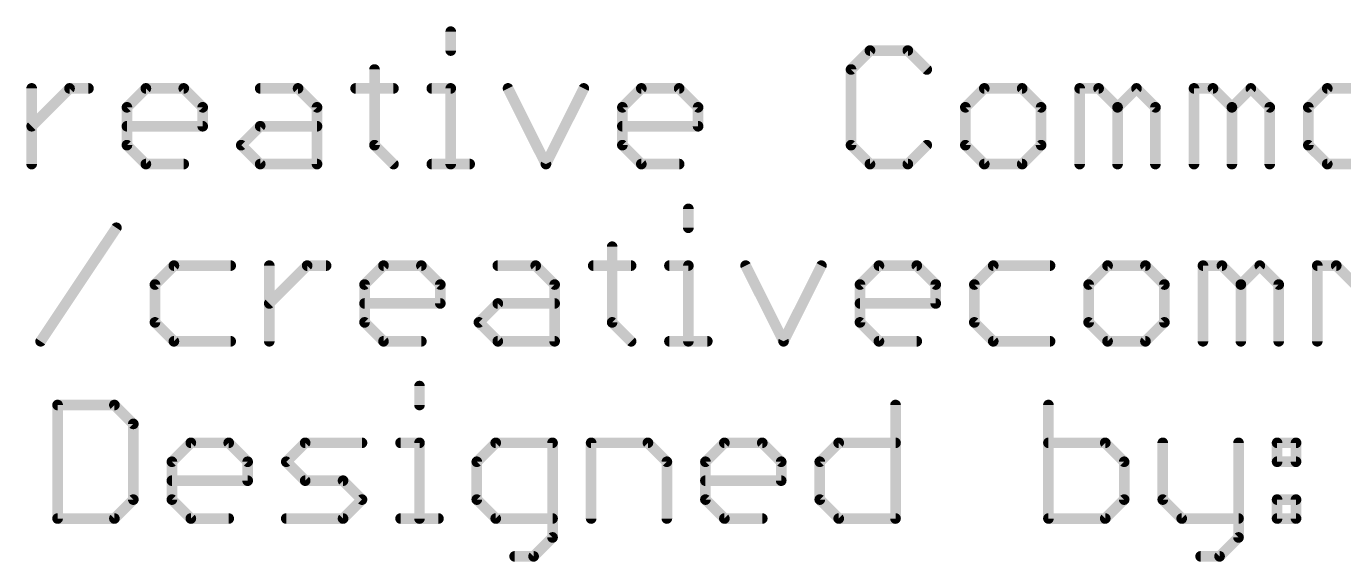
# Model space of a CAD drawing. Extents: x -41 to 92, y -75 to 33.
# Drawn here: x -10 to 8.86, y -15.78 to -8.11 of the extents above; entities that cross this region are included whole.
import ezdxf

# ---------------------------------------------------------------- set-up
doc = ezdxf.new("R2010")
doc.units = 0
doc.layers.add('51', color=53, linetype='CONTINUOUS')

msp = doc.modelspace()

# ---------------------------------------------------------------- linework, layer by layer
at = {"layer": '51', "const_width": 0.1524}
for points in [[(-3.9259, -8.1856), (-3.9259, -8.4568)], [(2.077, -8.4568), (1.8059, -8.728)], [(2.6194, -8.4568), (2.077, -8.4568)], [(2.8905, -8.728), (2.6194, -8.4568)], [(-5.0173, -8.728), (-5.0173, -9.8126)], [(1.8059, -8.728), (1.8059, -9.8126)], [(-9.9271, -10.0838), (-9.9271, -8.9991)], [(-9.9271, -9.5415), (-9.3848, -8.9991)], [(-9.3848, -8.9991), (-9.1136, -8.9991)], [(-8.5628, -9.2703), (-8.2916, -8.9991)], [(-8.2916, -8.9991), (-7.7493, -8.9991)], [(-7.7493, -8.9991), (-7.4781, -9.2703)], [(-6.6545, -8.9991), (-6.1121, -8.9991)], [(-6.1121, -8.9991), (-5.841, -9.2703)], [(-5.2885, -8.9991), (-4.7462, -8.9991)], [(-4.197, -8.9991), (-3.9259, -8.9991)], [(-3.9259, -8.9991), (-3.9259, -10.0838)], [(-3.1056, -8.9991), (-2.5633, -10.0838)], [(-2.5633, -10.0838), (-2.021, -8.9991)], [(-1.4685, -9.2703), (-1.1973, -8.9991)], [(-1.1973, -8.9991), (-0.655, -8.9991)], [(-0.655, -8.9991), (-0.3838, -9.2703)], [(3.7142, -8.9991), (3.443, -9.2703)], [(4.2565, -8.9991), (3.7142, -8.9991)], [(4.5277, -9.2703), (4.2565, -8.9991)], [(5.0802, -10.0838), (5.0802, -8.9991)], [(5.0802, -8.9991), (5.3513, -8.9991)], [(5.3513, -8.9991), (5.6225, -9.2703)], [(5.6225, -9.2703), (5.8937, -8.9991)], [(5.8937, -8.9991), (6.1648, -9.2703)], [(6.7173, -10.0838), (6.7173, -8.9991)], [(6.7173, -8.9991), (6.9885, -8.9991)], [(6.9885, -8.9991), (7.2597, -9.2703)], [(7.2597, -9.2703), (7.5308, -8.9991)], [(7.5308, -8.9991), (7.802, -9.2703)], [(8.6256, -8.9991), (8.3545, -9.2703)], [(9.168, -8.9991), (8.6256, -8.9991)], [(-8.5628, -9.8126), (-8.5628, -9.2703)], [(-7.4781, -9.2703), (-7.4781, -9.5415)], [(-5.841, -9.2703), (-5.841, -10.0838)], [(-1.4685, -9.8126), (-1.4685, -9.2703)], [(-0.3838, -9.2703), (-0.3838, -9.5415)], [(3.443, -9.2703), (3.443, -9.8126)], [(4.5277, -9.8126), (4.5277, -9.2703)], [(5.6225, -9.2703), (5.6225, -10.0838)], [(6.1648, -9.2703), (6.1648, -10.0838)], [(7.2597, -9.2703), (7.2597, -10.0838)], [(7.802, -9.2703), (7.802, -10.0838)], [(8.3545, -9.2703), (8.3545, -9.8126)], [(-7.4781, -9.5415), (-8.5628, -9.5415)], [(-6.9256, -9.8126), (-6.6545, -9.5415)], [(-6.6545, -9.5415), (-5.841, -9.5415)], [(-0.3838, -9.5415), (-1.4685, -9.5415)], [(-8.2916, -10.0838), (-8.5628, -9.8126)], [(-6.6545, -10.0838), (-6.9256, -9.8126)], [(-5.0173, -9.8126), (-4.7462, -10.0838)], [(-1.1973, -10.0838), (-1.4685, -9.8126)], [(1.8059, -9.8126), (2.077, -10.0838)], [(2.6194, -10.0838), (2.8905, -9.8126)], [(3.443, -9.8126), (3.7142, -10.0838)], [(4.2565, -10.0838), (4.5277, -9.8126)], [(8.3545, -9.8126), (8.6256, -10.0838)], [(-7.7493, -10.0838), (-8.2916, -10.0838)], [(-5.841, -10.0838), (-6.6545, -10.0838)], [(-4.197, -10.0838), (-3.6547, -10.0838)], [(-0.655, -10.0838), (-1.1973, -10.0838)], [(2.077, -10.0838), (2.6194, -10.0838)], [(3.7142, -10.0838), (4.2565, -10.0838)], [(8.6256, -10.0838), (9.168, -10.0838)], [(-0.5232, -10.7256), (-0.5232, -10.9968)], [(-9.7987, -12.6238), (-8.714, -10.9968)], [(-1.6146, -11.268), (-1.6146, -12.3526)], [(-7.8904, -11.5391), (-8.1615, -11.8103)], [(-7.0769, -11.5391), (-7.8904, -11.5391)], [(-6.5244, -12.6238), (-6.5244, -11.5391)], [(-6.5244, -12.0815), (-5.982, -11.5391)], [(-5.982, -11.5391), (-5.7109, -11.5391)], [(-5.1601, -11.8103), (-4.8889, -11.5391)], [(-4.8889, -11.5391), (-4.3466, -11.5391)], [(-4.3466, -11.5391), (-4.0754, -11.8103)], [(-3.2518, -11.5391), (-2.7094, -11.5391)], [(-2.7094, -11.5391), (-2.4383, -11.8103)], [(-1.8858, -11.5391), (-1.3434, -11.5391)], [(-0.7943, -11.5391), (-0.5232, -11.5391)], [(-0.5232, -11.5391), (-0.5232, -12.6238)], [(0.2971, -11.5391), (0.8394, -12.6238)], [(0.8394, -12.6238), (1.3818, -11.5391)], [(1.9343, -11.8103), (2.2054, -11.5391)], [(2.2054, -11.5391), (2.7478, -11.5391)], [(2.7478, -11.5391), (3.0189, -11.8103)], [(3.8426, -11.5391), (3.5714, -11.8103)], [(4.6561, -11.5391), (3.8426, -11.5391)], [(5.4797, -11.5391), (5.2086, -11.8103)], [(6.0221, -11.5391), (5.4797, -11.5391)], [(6.2932, -11.8103), (6.0221, -11.5391)], [(6.8457, -12.6238), (6.8457, -11.5391)], [(6.8457, -11.5391), (7.1169, -11.5391)], [(7.1169, -11.5391), (7.3881, -11.8103)], [(7.3881, -11.8103), (7.6592, -11.5391)], [(7.6592, -11.5391), (7.9304, -11.8103)], [(8.4829, -12.6238), (8.4829, -11.5391)], [(8.4829, -11.5391), (8.7541, -11.5391)], [(8.7541, -11.5391), (9.0252, -11.8103)], [(-8.1615, -11.8103), (-8.1615, -12.3526)], [(-5.1601, -12.3526), (-5.1601, -11.8103)], [(-4.0754, -11.8103), (-4.0754, -12.0815)], [(-2.4383, -11.8103), (-2.4383, -12.6238)], [(1.9343, -12.3526), (1.9343, -11.8103)], [(3.0189, -11.8103), (3.0189, -12.0815)], [(3.5714, -11.8103), (3.5714, -12.3526)], [(5.2086, -11.8103), (5.2086, -12.3526)], [(6.2932, -12.3526), (6.2932, -11.8103)], [(7.3881, -11.8103), (7.3881, -12.6238)], [(7.9304, -11.8103), (7.9304, -12.6238)], [(-4.0754, -12.0815), (-5.1601, -12.0815)], [(-3.5229, -12.3526), (-3.2518, -12.0815)], [(-3.2518, -12.0815), (-2.4383, -12.0815)], [(3.0189, -12.0815), (1.9343, -12.0815)], [(-8.1615, -12.3526), (-7.8904, -12.6238)], [(-4.8889, -12.6238), (-5.1601, -12.3526)], [(-3.2518, -12.6238), (-3.5229, -12.3526)], [(-1.6146, -12.3526), (-1.3434, -12.6238)], [(2.2054, -12.6238), (1.9343, -12.3526)], [(3.5714, -12.3526), (3.8426, -12.6238)], [(5.2086, -12.3526), (5.4797, -12.6238)], [(6.0221, -12.6238), (6.2932, -12.3526)], [(-7.8904, -12.6238), (-7.0769, -12.6238)], [(-4.3466, -12.6238), (-4.8889, -12.6238)], [(-2.4383, -12.6238), (-3.2518, -12.6238)], [(-0.7943, -12.6238), (-0.252, -12.6238)], [(2.7478, -12.6238), (2.2054, -12.6238)], [(3.8426, -12.6238), (4.6561, -12.6238)], [(5.4797, -12.6238), (6.0221, -12.6238)], [(-4.3733, -13.2656), (-4.3733, -13.5368)], [(-9.5559, -13.5368), (-9.5559, -15.1638)], [(-8.7424, -13.5368), (-9.5559, -13.5368)], [(-8.4713, -13.808), (-8.7424, -13.5368)], [(2.4431, -13.5368), (2.4431, -15.1638)], [(4.6328, -13.5368), (4.6328, -15.1638)], [(-8.4713, -14.8926), (-8.4713, -13.808)], [(-7.9188, -14.3503), (-7.6476, -14.0791)], [(-7.6476, -14.0791), (-7.1053, -14.0791)], [(-7.1053, -14.0791), (-6.8341, -14.3503)], [(-6.2816, -14.3503), (-6.0104, -14.0791)], [(-6.0104, -14.0791), (-5.197, -14.0791)], [(-4.6445, -14.0791), (-4.3733, -14.0791)], [(-4.3733, -14.0791), (-4.3733, -15.1638)], [(-3.2819, -14.0791), (-3.553, -14.3503)], [(-2.4684, -14.0791), (-3.2819, -14.0791)], [(-2.4684, -15.435), (-2.4684, -14.0791)], [(-1.9159, -15.1638), (-1.9159, -14.0791)], [(-1.9159, -14.0791), (-1.1024, -14.0791)], [(-1.1024, -14.0791), (-0.8312, -14.3503)], [(-0.2787, -14.3503), (-0.0075, -14.0791)], [(-0.0075, -14.0791), (0.5348, -14.0791)], [(0.5348, -14.0791), (0.806, -14.3503)], [(1.3585, -14.3503), (1.6296, -14.0791)], [(1.6296, -14.0791), (2.4431, -14.0791)], [(5.4463, -14.0791), (4.6328, -14.0791)], [(5.7174, -14.3503), (5.4463, -14.0791)], [(6.2699, -14.0791), (6.2699, -14.8926)], [(7.3546, -14.0791), (7.3546, -15.435)], [(7.9071, -14.0791), (8.1782, -14.0791)], [(7.9071, -14.3503), (7.9071, -14.0791)], [(8.1782, -14.0791), (8.1782, -14.3503)], [(-7.9188, -14.8926), (-7.9188, -14.3503)], [(-6.8341, -14.3503), (-6.8341, -14.6215)], [(-6.0104, -14.6215), (-6.2816, -14.3503)], [(-3.553, -14.3503), (-3.553, -14.8926)], [(-0.8312, -14.3503), (-0.8312, -15.1638)], [(-0.2787, -14.8926), (-0.2787, -14.3503)], [(0.806, -14.3503), (0.806, -14.6215)], [(1.3585, -14.8926), (1.3585, -14.3503)], [(5.7174, -14.8926), (5.7174, -14.3503)], [(8.1782, -14.3503), (7.9071, -14.3503)], [(-6.8341, -14.6215), (-7.9188, -14.6215)], [(-5.4681, -14.6215), (-6.0104, -14.6215)], [(-5.197, -14.8926), (-5.4681, -14.6215)], [(0.806, -14.6215), (-0.2787, -14.6215)], [(-8.7424, -15.1638), (-8.4713, -14.8926)], [(-7.6476, -15.1638), (-7.9188, -14.8926)], [(-5.4681, -15.1638), (-5.197, -14.8926)], [(-3.553, -14.8926), (-3.2819, -15.1638)], [(-0.0075, -15.1638), (-0.2787, -14.8926)], [(1.6296, -15.1638), (1.3585, -14.8926)], [(5.4463, -15.1638), (5.7174, -14.8926)], [(6.2699, -14.8926), (6.5411, -15.1638)], [(7.9071, -14.8926), (8.1782, -14.8926)], [(7.9071, -15.1638), (7.9071, -14.8926)], [(8.1782, -14.8926), (8.1782, -15.1638)], [(-9.5559, -15.1638), (-8.7424, -15.1638)], [(-7.1053, -15.1638), (-7.6476, -15.1638)], [(-6.2816, -15.1638), (-5.4681, -15.1638)], [(-4.6445, -15.1638), (-4.1021, -15.1638)], [(-3.2819, -15.1638), (-2.4684, -15.1638)], [(0.5348, -15.1638), (-0.0075, -15.1638)], [(2.4431, -15.1638), (1.6296, -15.1638)], [(4.6328, -15.1638), (5.4463, -15.1638)], [(6.5411, -15.1638), (7.3546, -15.1638)], [(8.1782, -15.1638), (7.9071, -15.1638)], [(-2.7395, -15.7061), (-2.4684, -15.435)], [(7.3546, -15.435), (7.0834, -15.7061)], [(-3.0107, -15.7061), (-2.7395, -15.7061)], [(7.0834, -15.7061), (6.8123, -15.7061)]]:
    msp.add_lwpolyline(points, dxfattribs=at)
at = {"layer": '51', "const_width": 0.0762}
for points in [[(-3.8878, -8.1856, 1), (-3.964, -8.1856)], [(-3.964, -8.4568, 1), (-3.8878, -8.4568)], [(2.077, -8.4187, 1), (2.077, -8.4949)], [(2.104, -8.4838, 1), (2.0501, -8.4299)], [(2.6463, -8.4299, 1), (2.5924, -8.4838)], [(2.6194, -8.4949, 1), (2.6194, -8.4187)], [(-4.9792, -8.728, 1), (-5.0554, -8.728)], [(1.7789, -8.701, 1), (1.8328, -8.7549)], [(1.844, -8.728, 1), (1.7678, -8.728)], [(2.8636, -8.7549, 1), (2.9175, -8.701)], [(-9.889, -8.9991, 1), (-9.9652, -8.9991)], [(-9.3848, -8.961, 1), (-9.3848, -9.0372)], [(-9.3578, -9.0261, 1), (-9.4117, -8.9722)], [(-9.1136, -9.0372, 1), (-9.1136, -8.961)], [(-8.2916, -8.961, 1), (-8.2916, -9.0372)], [(-8.2647, -9.0261, 1), (-8.3186, -8.9722)], [(-7.7224, -8.9722, 1), (-7.7762, -9.0261)], [(-7.7493, -9.0372, 1), (-7.7493, -8.961)], [(-6.6545, -8.961, 1), (-6.6545, -9.0372)], [(-6.0852, -8.9722, 1), (-6.1391, -9.0261)], [(-6.1121, -9.0372, 1), (-6.1121, -8.961)], [(-5.2885, -8.961, 1), (-5.2885, -9.0372)], [(-4.7462, -9.0372, 1), (-4.7462, -8.961)], [(-4.197, -8.961, 1), (-4.197, -9.0372)], [(-3.8878, -8.9991, 1), (-3.964, -8.9991)], [(-3.9259, -9.0372, 1), (-3.9259, -8.961)], [(-3.0715, -8.9821, 1), (-3.1397, -9.0162)], [(-1.9869, -9.0162, 1), (-2.055, -8.9821)], [(-1.1973, -8.961, 1), (-1.1973, -9.0372)], [(-1.1703, -9.0261, 1), (-1.2242, -8.9722)], [(-0.628, -8.9722, 1), (-0.6819, -9.0261)], [(-0.655, -9.0372, 1), (-0.655, -8.961)], [(3.7142, -8.961, 1), (3.7142, -9.0372)], [(3.7411, -9.0261, 1), (3.6872, -8.9722)], [(4.2835, -8.9722, 1), (4.2296, -9.0261)], [(4.2565, -9.0372, 1), (4.2565, -8.961)], [(5.1183, -8.9991, 1), (5.0421, -8.9991)], [(5.0802, -8.961, 1), (5.0802, -9.0372)], [(5.3783, -8.9722, 1), (5.3244, -9.0261)], [(5.3513, -9.0372, 1), (5.3513, -8.961)], [(5.9206, -8.9722, 1), (5.8667, -9.0261)], [(5.9206, -9.0261, 1), (5.8667, -8.9722)], [(6.7554, -8.9991, 1), (6.6792, -8.9991)], [(6.7173, -8.961, 1), (6.7173, -9.0372)], [(7.0154, -8.9722, 1), (6.9615, -9.0261)], [(6.9885, -9.0372, 1), (6.9885, -8.961)], [(7.5578, -8.9722, 1), (7.5039, -9.0261)], [(7.5578, -9.0261, 1), (7.5039, -8.9722)], [(8.6256, -8.961, 1), (8.6256, -9.0372)], [(8.6526, -9.0261, 1), (8.5987, -8.9722)], [(-8.5247, -9.2703, 1), (-8.6009, -9.2703)], [(-8.5897, -9.2434, 1), (-8.5359, -9.2972)], [(-7.44, -9.2703, 1), (-7.5162, -9.2703)], [(-7.5051, -9.2972, 1), (-7.4512, -9.2434)], [(-5.8029, -9.2703, 1), (-5.8791, -9.2703)], [(-5.8679, -9.2972, 1), (-5.814, -9.2434)], [(-1.4304, -9.2703, 1), (-1.5066, -9.2703)], [(-1.4954, -9.2434, 1), (-1.4415, -9.2972)], [(-0.3457, -9.2703, 1), (-0.4219, -9.2703)], [(-0.4107, -9.2972, 1), (-0.3569, -9.2434)], [(3.4811, -9.2703, 1), (3.4049, -9.2703)], [(3.4161, -9.2434, 1), (3.47, -9.2972)], [(4.5658, -9.2703, 1), (4.4896, -9.2703)], [(4.5007, -9.2972, 1), (4.5546, -9.2434)], [(5.6606, -9.2703, 1), (5.5844, -9.2703)], [(5.5956, -9.2434, 1), (5.6494, -9.2972)], [(5.5956, -9.2972, 1), (5.6494, -9.2434)], [(6.2029, -9.2703, 1), (6.1267, -9.2703)], [(6.1379, -9.2972, 1), (6.1918, -9.2434)], [(7.2978, -9.2703, 1), (7.2216, -9.2703)], [(7.2327, -9.2434, 1), (7.2866, -9.2972)], [(7.2327, -9.2972, 1), (7.2866, -9.2434)], [(7.8401, -9.2703, 1), (7.7639, -9.2703)], [(7.775, -9.2972, 1), (7.8289, -9.2434)], [(8.3926, -9.2703, 1), (8.3164, -9.2703)], [(8.3275, -9.2434, 1), (8.3814, -9.2972)], [(-9.954, -9.5145, 1), (-9.9002, -9.5684)], [(-8.5628, -9.5034, 1), (-8.5628, -9.5796)], [(-7.5162, -9.5415, 1), (-7.44, -9.5415)], [(-7.4781, -9.5796, 1), (-7.4781, -9.5034)], [(-6.6545, -9.5034, 1), (-6.6545, -9.5796)], [(-6.6275, -9.5684, 1), (-6.6814, -9.5145)], [(-5.841, -9.5796, 1), (-5.841, -9.5034)], [(-1.4685, -9.5034, 1), (-1.4685, -9.5796)], [(-0.4219, -9.5415, 1), (-0.3457, -9.5415)], [(-0.3838, -9.5796, 1), (-0.3838, -9.5034)], [(-8.5359, -9.7857, 1), (-8.5897, -9.8396)], [(-8.6009, -9.8126, 1), (-8.5247, -9.8126)], [(-6.8987, -9.7857, 1), (-6.9526, -9.8396)], [(-6.9526, -9.7857, 1), (-6.8987, -9.8396)], [(-4.9904, -9.7857, 1), (-5.0443, -9.8396)], [(-5.0554, -9.8126, 1), (-4.9792, -9.8126)], [(-1.4415, -9.7857, 1), (-1.4954, -9.8396)], [(-1.5066, -9.8126, 1), (-1.4304, -9.8126)], [(1.8328, -9.7857, 1), (1.7789, -9.8396)], [(1.7678, -9.8126, 1), (1.844, -9.8126)], [(2.9175, -9.8396, 1), (2.8636, -9.7857)], [(3.47, -9.7857, 1), (3.4161, -9.8396)], [(3.4049, -9.8126, 1), (3.4811, -9.8126)], [(4.4896, -9.8126, 1), (4.5658, -9.8126)], [(4.5546, -9.8396, 1), (4.5007, -9.7857)], [(8.3814, -9.7857, 1), (8.3275, -9.8396)], [(8.3164, -9.8126, 1), (8.3926, -9.8126)], [(-9.9652, -10.0838, 1), (-9.889, -10.0838)], [(-8.2916, -10.0457, 1), (-8.2916, -10.1219)], [(-8.3186, -10.1107, 1), (-8.2647, -10.0569)], [(-7.7493, -10.1219, 1), (-7.7493, -10.0457)], [(-6.6545, -10.0457, 1), (-6.6545, -10.1219)], [(-6.6814, -10.1107, 1), (-6.6275, -10.0569)], [(-5.8791, -10.0838, 1), (-5.8029, -10.0838)], [(-5.841, -10.1219, 1), (-5.841, -10.0457)], [(-4.7731, -10.1107, 1), (-4.7192, -10.0569)], [(-4.197, -10.0457, 1), (-4.197, -10.1219)], [(-3.964, -10.0838, 1), (-3.8878, -10.0838)], [(-3.6547, -10.1219, 1), (-3.6547, -10.0457)], [(-2.5974, -10.0668, 1), (-2.5292, -10.1008)], [(-2.5974, -10.1008, 1), (-2.5292, -10.0668)], [(-1.1973, -10.0457, 1), (-1.1973, -10.1219)], [(-1.2242, -10.1107, 1), (-1.1703, -10.0569)], [(-0.655, -10.1219, 1), (-0.655, -10.0457)], [(2.077, -10.0457, 1), (2.077, -10.1219)], [(2.0501, -10.1107, 1), (2.104, -10.0569)], [(2.5924, -10.0569, 1), (2.6463, -10.1107)], [(2.6194, -10.1219, 1), (2.6194, -10.0457)], [(3.7142, -10.0457, 1), (3.7142, -10.1219)], [(3.6872, -10.1107, 1), (3.7411, -10.0569)], [(4.2296, -10.0569, 1), (4.2834, -10.1107)], [(4.2565, -10.1219, 1), (4.2565, -10.0457)], [(5.0421, -10.0838, 1), (5.1183, -10.0838)], [(5.5844, -10.0838, 1), (5.6606, -10.0838)], [(6.1267, -10.0838, 1), (6.2029, -10.0838)], [(6.6792, -10.0838, 1), (6.7554, -10.0838)], [(7.2216, -10.0838, 1), (7.2978, -10.0838)], [(7.7639, -10.0838, 1), (7.8401, -10.0838)], [(8.6256, -10.0457, 1), (8.6256, -10.1219)], [(8.5987, -10.1107, 1), (8.6526, -10.0569)], [(-0.4851, -10.7256, 1), (-0.5613, -10.7256)], [(-8.6823, -11.0179, 1), (-8.7457, -10.9757)], [(-0.5613, -10.9968, 1), (-0.4851, -10.9968)], [(-1.5765, -11.268, 1), (-1.6527, -11.268)], [(-7.8904, -11.501, 1), (-7.8904, -11.5772)], [(-7.8634, -11.5661, 1), (-7.9173, -11.5122)], [(-7.0769, -11.5772, 1), (-7.0769, -11.501)], [(-6.4863, -11.5391, 1), (-6.5625, -11.5391)], [(-5.982, -11.501, 1), (-5.982, -11.5772)], [(-5.9551, -11.5661, 1), (-6.009, -11.5122)], [(-5.7109, -11.5772, 1), (-5.7109, -11.501)], [(-4.8889, -11.501, 1), (-4.8889, -11.5772)], [(-4.862, -11.5661, 1), (-4.9159, -11.5122)], [(-4.3196, -11.5122, 1), (-4.3735, -11.5661)], [(-4.3466, -11.5772, 1), (-4.3466, -11.501)], [(-3.2518, -11.501, 1), (-3.2518, -11.5772)], [(-2.6825, -11.5122, 1), (-2.7364, -11.5661)], [(-2.7094, -11.5772, 1), (-2.7094, -11.501)], [(-1.8858, -11.501, 1), (-1.8858, -11.5772)], [(-1.3434, -11.5772, 1), (-1.3434, -11.501)], [(-0.7943, -11.501, 1), (-0.7943, -11.5772)], [(-0.4851, -11.5391, 1), (-0.5613, -11.5391)], [(-0.5232, -11.5772, 1), (-0.5232, -11.501)], [(0.3312, -11.5221, 1), (0.263, -11.5562)], [(1.4158, -11.5562, 1), (1.3477, -11.5221)], [(2.2054, -11.501, 1), (2.2054, -11.5772)], [(2.2324, -11.5661, 1), (2.1785, -11.5122)], [(2.7747, -11.5122, 1), (2.7208, -11.5661)], [(2.7478, -11.5772, 1), (2.7478, -11.501)], [(3.8426, -11.501, 1), (3.8426, -11.5772)], [(3.8695, -11.5661, 1), (3.8156, -11.5122)], [(4.6561, -11.5772, 1), (4.6561, -11.501)], [(5.4797, -11.501, 1), (5.4797, -11.5772)], [(5.5067, -11.5661, 1), (5.4528, -11.5122)], [(6.049, -11.5122, 1), (5.9951, -11.5661)], [(6.0221, -11.5772, 1), (6.0221, -11.501)], [(6.8838, -11.5391, 1), (6.8076, -11.5391)], [(6.8457, -11.501, 1), (6.8457, -11.5772)], [(7.1438, -11.5122, 1), (7.09, -11.5661)], [(7.1169, -11.5772, 1), (7.1169, -11.501)], [(7.6862, -11.5122, 1), (7.6323, -11.5661)], [(7.6862, -11.5661, 1), (7.6323, -11.5122)], [(8.521, -11.5391, 1), (8.4448, -11.5391)], [(8.4829, -11.501, 1), (8.4829, -11.5772)], [(8.781, -11.5122, 1), (8.7271, -11.5661)], [(8.7541, -11.5772, 1), (8.7541, -11.501)], [(-8.1234, -11.8103, 1), (-8.1996, -11.8103)], [(-8.1885, -11.7834, 1), (-8.1346, -11.8372)], [(-5.122, -11.8103, 1), (-5.1982, -11.8103)], [(-5.187, -11.7834, 1), (-5.1331, -11.8372)], [(-4.0373, -11.8103, 1), (-4.1135, -11.8103)], [(-4.1024, -11.8372, 1), (-4.0485, -11.7834)], [(-2.4002, -11.8103, 1), (-2.4764, -11.8103)], [(-2.4652, -11.8372, 1), (-2.4113, -11.7834)], [(1.9724, -11.8103, 1), (1.8962, -11.8103)], [(1.9073, -11.7834, 1), (1.9612, -11.8372)], [(3.057, -11.8103, 1), (2.9808, -11.8103)], [(2.992, -11.8372, 1), (3.0459, -11.7834)], [(3.6095, -11.8103, 1), (3.5333, -11.8103)], [(3.5445, -11.7834, 1), (3.5984, -11.8372)], [(5.2467, -11.8103, 1), (5.1705, -11.8103)], [(5.1816, -11.7834, 1), (5.2355, -11.8372)], [(6.3313, -11.8103, 1), (6.2551, -11.8103)], [(6.2663, -11.8372, 1), (6.3202, -11.7834)], [(7.4262, -11.8103, 1), (7.35, -11.8103)], [(7.3611, -11.7834, 1), (7.415, -11.8372)], [(7.3611, -11.8372, 1), (7.415, -11.7834)], [(7.9685, -11.8103, 1), (7.8923, -11.8103)], [(7.9035, -11.8372, 1), (7.9573, -11.7834)], [(-6.5513, -12.0545, 1), (-6.4974, -12.1084)], [(-5.1601, -12.0434, 1), (-5.1601, -12.1196)], [(-4.1135, -12.0815, 1), (-4.0373, -12.0815)], [(-4.0754, -12.1196, 1), (-4.0754, -12.0434)], [(-3.2518, -12.0434, 1), (-3.2518, -12.1196)], [(-3.2248, -12.1084, 1), (-3.2787, -12.0545)], [(-2.4383, -12.1196, 1), (-2.4383, -12.0434)], [(1.9343, -12.0434, 1), (1.9343, -12.1196)], [(2.9808, -12.0815, 1), (3.057, -12.0815)], [(3.0189, -12.1196, 1), (3.0189, -12.0434)], [(-8.1346, -12.3257, 1), (-8.1885, -12.3796)], [(-8.1996, -12.3526, 1), (-8.1234, -12.3526)], [(-5.1331, -12.3257, 1), (-5.187, -12.3796)], [(-5.1982, -12.3526, 1), (-5.122, -12.3526)], [(-3.496, -12.3257, 1), (-3.5499, -12.3796)], [(-3.5499, -12.3257, 1), (-3.496, -12.3796)], [(-1.5877, -12.3257, 1), (-1.6415, -12.3796)], [(-1.6527, -12.3526, 1), (-1.5765, -12.3526)], [(1.9612, -12.3257, 1), (1.9073, -12.3796)], [(1.8962, -12.3526, 1), (1.9724, -12.3526)], [(3.5984, -12.3257, 1), (3.5445, -12.3796)], [(3.5333, -12.3526, 1), (3.6095, -12.3526)], [(5.2355, -12.3257, 1), (5.1816, -12.3796)], [(5.1705, -12.3526, 1), (5.2467, -12.3526)], [(6.2551, -12.3526, 1), (6.3313, -12.3526)], [(6.3202, -12.3796, 1), (6.2663, -12.3257)], [(-9.8304, -12.6027, 1), (-9.767, -12.6449)], [(-7.8904, -12.5857, 1), (-7.8904, -12.6619)], [(-7.9173, -12.6507, 1), (-7.8634, -12.5969)], [(-7.0769, -12.6619, 1), (-7.0769, -12.5857)], [(-6.5625, -12.6238, 1), (-6.4863, -12.6238)], [(-4.8889, -12.5857, 1), (-4.8889, -12.6619)], [(-4.9159, -12.6507, 1), (-4.862, -12.5969)], [(-4.3466, -12.6619, 1), (-4.3466, -12.5857)], [(-3.2518, -12.5857, 1), (-3.2518, -12.6619)], [(-3.2787, -12.6507, 1), (-3.2248, -12.5969)], [(-2.4764, -12.6238, 1), (-2.4002, -12.6238)], [(-2.4383, -12.6619, 1), (-2.4383, -12.5857)], [(-1.3704, -12.6507, 1), (-1.3165, -12.5969)], [(-0.7943, -12.5857, 1), (-0.7943, -12.6619)], [(-0.5613, -12.6238, 1), (-0.4851, -12.6238)], [(-0.252, -12.6619, 1), (-0.252, -12.5857)], [(0.8054, -12.6068, 1), (0.8735, -12.6408)], [(0.8054, -12.6408, 1), (0.8735, -12.6068)], [(2.2054, -12.5857, 1), (2.2054, -12.6619)], [(2.1785, -12.6507, 1), (2.2324, -12.5969)], [(2.7478, -12.6619, 1), (2.7478, -12.5857)], [(3.8426, -12.5857, 1), (3.8426, -12.6619)], [(3.8156, -12.6507, 1), (3.8695, -12.5969)], [(4.6561, -12.6619, 1), (4.6561, -12.5857)], [(5.4797, -12.5857, 1), (5.4797, -12.6619)], [(5.4528, -12.6507, 1), (5.5067, -12.5969)], [(5.9951, -12.5969, 1), (6.049, -12.6507)], [(6.0221, -12.6619, 1), (6.0221, -12.5857)], [(6.8076, -12.6238, 1), (6.8838, -12.6238)], [(7.35, -12.6238, 1), (7.4262, -12.6238)], [(7.8923, -12.6238, 1), (7.9685, -12.6238)], [(8.4448, -12.6238, 1), (8.521, -12.6238)], [(-4.3352, -13.2656, 1), (-4.4114, -13.2656)], [(-9.5178, -13.5368, 1), (-9.594, -13.5368)], [(-9.5559, -13.4987, 1), (-9.5559, -13.5749)], [(-8.7155, -13.5099, 1), (-8.7694, -13.5638)], [(-8.7424, -13.5749, 1), (-8.7424, -13.4987)], [(-4.4114, -13.5368, 1), (-4.3352, -13.5368)], [(2.4812, -13.5368, 1), (2.405, -13.5368)], [(4.6709, -13.5368, 1), (4.5947, -13.5368)], [(-8.4332, -13.808, 1), (-8.5094, -13.808)], [(-8.4982, -13.8349, 1), (-8.4443, -13.781)], [(-7.6476, -14.041, 1), (-7.6476, -14.1172)], [(-7.6207, -14.1061, 1), (-7.6745, -14.0522)], [(-7.0783, -14.0522, 1), (-7.1322, -14.1061)], [(-7.1053, -14.1172, 1), (-7.1053, -14.041)], [(-6.0104, -14.041, 1), (-6.0104, -14.1172)], [(-5.9835, -14.1061, 1), (-6.0374, -14.0522)], [(-5.197, -14.1172, 1), (-5.197, -14.041)], [(-4.6445, -14.041, 1), (-4.6445, -14.1172)], [(-4.3352, -14.0791, 1), (-4.4114, -14.0791)], [(-4.3733, -14.1172, 1), (-4.3733, -14.041)], [(-3.2819, -14.041, 1), (-3.2819, -14.1172)], [(-3.2549, -14.1061, 1), (-3.3088, -14.0522)], [(-2.4303, -14.0791, 1), (-2.5065, -14.0791)], [(-2.4684, -14.1172, 1), (-2.4684, -14.041)], [(-1.8778, -14.0791, 1), (-1.954, -14.0791)], [(-1.9159, -14.041, 1), (-1.9159, -14.1172)], [(-1.0754, -14.0522, 1), (-1.1293, -14.1061)], [(-1.1024, -14.1172, 1), (-1.1024, -14.041)], [(-0.0075, -14.041, 1), (-0.0075, -14.1172)], [(0.0194, -14.1061, 1), (-0.0345, -14.0522)], [(0.5617, -14.0522, 1), (0.5078, -14.1061)], [(0.5348, -14.1172, 1), (0.5348, -14.041)], [(1.6296, -14.041, 1), (1.6296, -14.1172)], [(1.6566, -14.1061, 1), (1.6027, -14.0522)], [(2.4431, -14.1172, 1), (2.4431, -14.041)], [(4.6328, -14.041, 1), (4.6328, -14.1172)], [(5.4732, -14.0522, 1), (5.4193, -14.1061)], [(5.4463, -14.1172, 1), (5.4463, -14.041)], [(6.308, -14.0791, 1), (6.2318, -14.0791)], [(7.3927, -14.0791, 1), (7.3165, -14.0791)], [(7.9071, -14.041, 1), (7.9071, -14.1172)], [(7.9452, -14.0791, 1), (7.869, -14.0791)], [(8.2163, -14.0791, 1), (8.1401, -14.0791)], [(8.1782, -14.1172, 1), (8.1782, -14.041)], [(-7.8807, -14.3503, 1), (-7.9569, -14.3503)], [(-7.9457, -14.3234, 1), (-7.8918, -14.3772)], [(-6.796, -14.3503, 1), (-6.8722, -14.3503)], [(-6.861, -14.3772, 1), (-6.8072, -14.3234)], [(-6.2547, -14.3234, 1), (-6.3086, -14.3772)], [(-6.3086, -14.3234, 1), (-6.2547, -14.3772)], [(-3.5149, -14.3503, 1), (-3.5911, -14.3503)], [(-3.58, -14.3234, 1), (-3.5261, -14.3772)], [(-0.7931, -14.3503, 1), (-0.8693, -14.3503)], [(-0.8581, -14.3772, 1), (-0.8043, -14.3234)], [(-0.2406, -14.3503, 1), (-0.3168, -14.3503)], [(-0.3056, -14.3234, 1), (-0.2518, -14.3772)], [(0.8441, -14.3503, 1), (0.7679, -14.3503)], [(0.779, -14.3772, 1), (0.8329, -14.3234)], [(1.3966, -14.3503, 1), (1.3204, -14.3503)], [(1.3315, -14.3234, 1), (1.3854, -14.3772)], [(5.7555, -14.3503, 1), (5.6793, -14.3503)], [(5.6905, -14.3772, 1), (5.7444, -14.3234)], [(7.9071, -14.3122, 1), (7.9071, -14.3884)], [(7.869, -14.3503, 1), (7.9452, -14.3503)], [(8.1401, -14.3503, 1), (8.2163, -14.3503)], [(8.1782, -14.3884, 1), (8.1782, -14.3122)], [(-7.9188, -14.5834, 1), (-7.9188, -14.6596)], [(-6.8722, -14.6215, 1), (-6.796, -14.6215)], [(-6.8341, -14.6596, 1), (-6.8341, -14.5834)], [(-6.0104, -14.5834, 1), (-6.0104, -14.6596)], [(-6.0374, -14.6484, 1), (-5.9835, -14.5945)], [(-5.4412, -14.5945, 1), (-5.4951, -14.6484)], [(-5.4681, -14.6596, 1), (-5.4681, -14.5834)], [(-0.2787, -14.5834, 1), (-0.2787, -14.6596)], [(0.7679, -14.6215, 1), (0.8441, -14.6215)], [(0.806, -14.6596, 1), (0.806, -14.5834)], [(-8.5094, -14.8926, 1), (-8.4332, -14.8926)], [(-8.4443, -14.9196, 1), (-8.4982, -14.8657)], [(-7.8918, -14.8657, 1), (-7.9457, -14.9196)], [(-7.9569, -14.8926, 1), (-7.8807, -14.8926)], [(-5.17, -14.9196, 1), (-5.2239, -14.8657)], [(-5.2239, -14.9196, 1), (-5.17, -14.8657)], [(-3.5261, -14.8657, 1), (-3.58, -14.9196)], [(-3.5911, -14.8926, 1), (-3.5149, -14.8926)], [(-0.2518, -14.8657, 1), (-0.3056, -14.9196)], [(-0.3168, -14.8926, 1), (-0.2406, -14.8926)], [(1.3854, -14.8657, 1), (1.3315, -14.9196)], [(1.3204, -14.8926, 1), (1.3966, -14.8926)], [(5.6793, -14.8926, 1), (5.7555, -14.8926)], [(5.7444, -14.9196, 1), (5.6905, -14.8657)], [(6.2969, -14.8657, 1), (6.243, -14.9196)], [(6.2318, -14.8926, 1), (6.308, -14.8926)], [(7.9071, -14.8545, 1), (7.9071, -14.9307)], [(7.9452, -14.8926, 1), (7.869, -14.8926)], [(8.2163, -14.8926, 1), (8.1401, -14.8926)], [(8.1782, -14.9307, 1), (8.1782, -14.8545)], [(-9.5559, -15.1257, 1), (-9.5559, -15.2019)], [(-8.7424, -15.2019, 1), (-8.7424, -15.1257)], [(-7.6476, -15.1257, 1), (-7.6476, -15.2019)], [(-7.1053, -15.2019, 1), (-7.1053, -15.1257)], [(-6.2816, -15.1257, 1), (-6.2816, -15.2019)], [(-5.4681, -15.2019, 1), (-5.4681, -15.1257)], [(-4.6445, -15.1257, 1), (-4.6445, -15.2019)], [(-4.1021, -15.2019, 1), (-4.1021, -15.1257)], [(-3.2819, -15.1257, 1), (-3.2819, -15.2019)], [(-2.4684, -15.2019, 1), (-2.4684, -15.1257)], [(-0.0075, -15.1257, 1), (-0.0075, -15.2019)], [(0.5348, -15.2019, 1), (0.5348, -15.1257)], [(1.6296, -15.1257, 1), (1.6296, -15.2019)], [(2.4431, -15.2019, 1), (2.4431, -15.1257)], [(4.6328, -15.1257, 1), (4.6328, -15.2019)], [(5.4463, -15.2019, 1), (5.4463, -15.1257)], [(6.5411, -15.1257, 1), (6.5411, -15.2019)], [(7.3546, -15.2019, 1), (7.3546, -15.1257)], [(7.9071, -15.1257, 1), (7.9071, -15.2019)], [(8.1782, -15.2019, 1), (8.1782, -15.1257)], [(-9.594, -15.1638, 1), (-9.5178, -15.1638)], [(-8.7694, -15.1369, 1), (-8.7155, -15.1907)], [(-7.6745, -15.1907, 1), (-7.6207, -15.1369)], [(-5.4951, -15.1369, 1), (-5.4412, -15.1907)], [(-4.4114, -15.1638, 1), (-4.3352, -15.1638)], [(-3.3088, -15.1907, 1), (-3.2549, -15.1369)], [(-1.954, -15.1638, 1), (-1.8778, -15.1638)], [(-0.8693, -15.1638, 1), (-0.7931, -15.1638)], [(-0.0345, -15.1907, 1), (0.0194, -15.1369)], [(1.6027, -15.1907, 1), (1.6566, -15.1369)], [(2.405, -15.1638, 1), (2.4812, -15.1638)], [(4.5947, -15.1638, 1), (4.6709, -15.1638)], [(5.4193, -15.1369, 1), (5.4732, -15.1907)], [(6.5141, -15.1907, 1), (6.568, -15.1369)], [(7.869, -15.1638, 1), (7.9452, -15.1638)], [(8.1401, -15.1638, 1), (8.2163, -15.1638)], [(-2.5065, -15.435, 1), (-2.4303, -15.435)], [(-2.4414, -15.4619, 1), (-2.4953, -15.408)], [(7.3165, -15.435, 1), (7.3927, -15.435)], [(7.3815, -15.4619, 1), (7.3276, -15.408)], [(-3.0107, -15.668, 1), (-3.0107, -15.7442)], [(-2.7665, -15.6792, 1), (-2.7126, -15.7331)], [(-2.7395, -15.7442, 1), (-2.7395, -15.668)], [(6.8123, -15.668, 1), (6.8123, -15.7442)], [(7.0565, -15.6792, 1), (7.1104, -15.7331)], [(7.0834, -15.7442, 1), (7.0834, -15.668)]]:
    msp.add_lwpolyline(points, format="xyb", dxfattribs=at)

doc.saveas('drawing.dxf')
